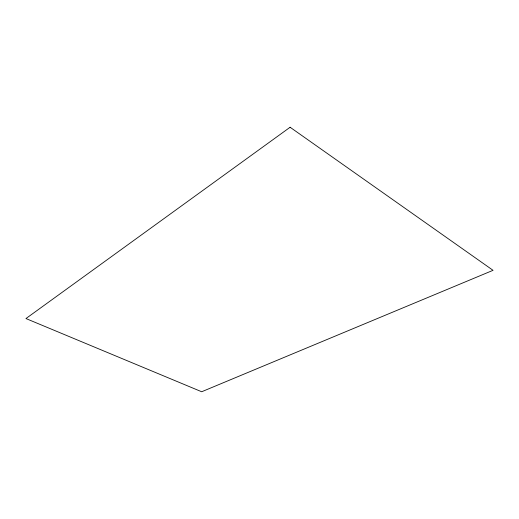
<?xml version="1.0" encoding="UTF-8"?>
<svg xmlns="http://www.w3.org/2000/svg" width="519" height="519" viewBox="0 0 519 519"><rect width="100%" height="100%" fill="white"/><g stroke="black" fill="none" stroke-linecap="round" stroke-linejoin="round"><path stroke-width="0.78" d="M290.108 127.252L25.95 318.549L201.683 391.748L493.05 270.321L290.108 127.252"/></g></svg>
